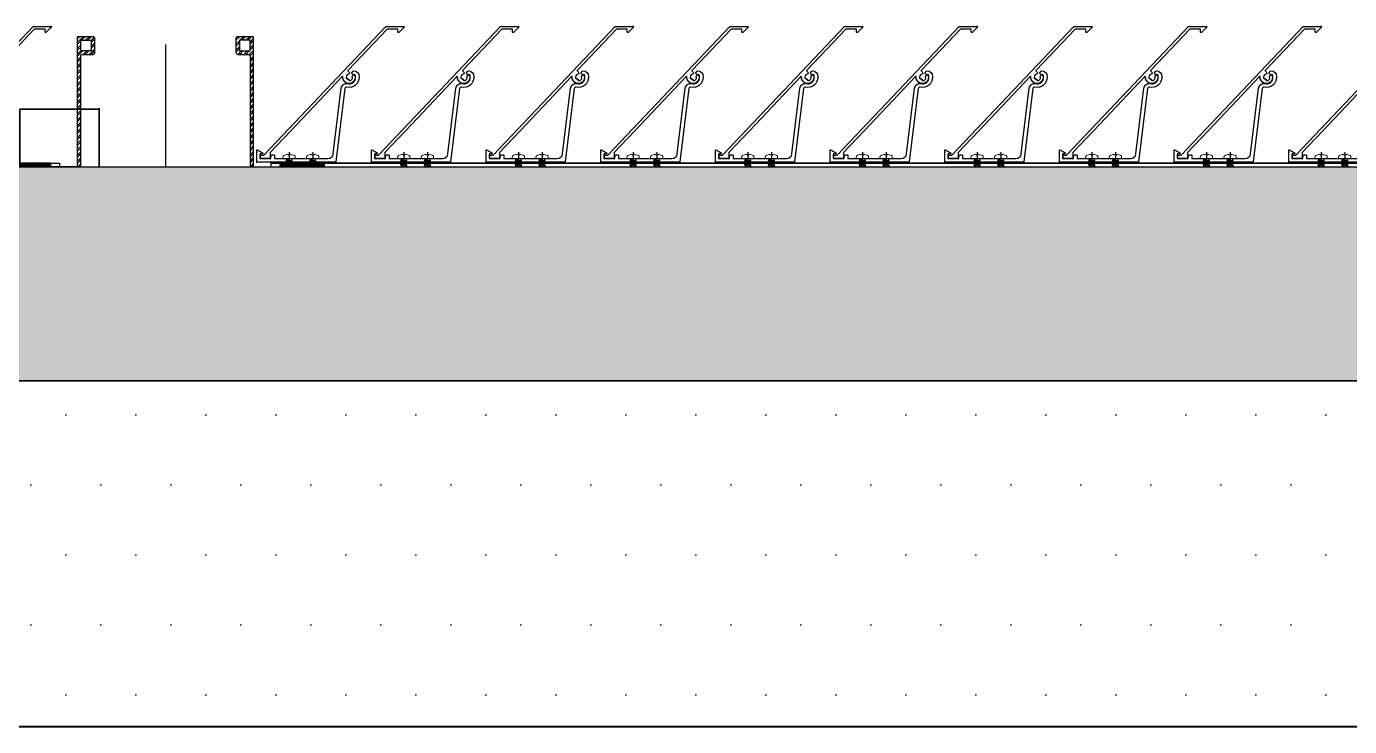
# Model space of a CAD drawing. Header units: millimetres. Extents: x -25371 to 2282244, y -90657 to 147824.
# Drawn here: x 1503896 to 1504646, y -64947 to -64550 of the extents above; entities that cross this region are included whole.
import ezdxf

# ---------------------------------------------------------------- set-up
doc = ezdxf.new("R2010")
doc.units = ezdxf.units.MM
doc.set_wipeout_variables(frame=1)
doc.linetypes.add('CENTER', pattern=[50.8, 31.75, -6.35, 6.35, -6.35])
for name, color, linetype in [('000 - CONCRETE_WALL_HATCH_', 7, 'Continuous'), ('010 - ASPG_ACCESSORIES_MAIN_COLOR_1', 7, 'Continuous'), ('010 - ASPG_EXTR_MAIN_COLOR_2', 7, 'Continuous'), ('010 - ASPG_FASTERN_MAIN_COLOR_1', 7, 'Continuous'), ('010 - ASPG_FLASHING_MAIN_COLOR_2', 7, 'Continuous'), ('010 - ASPG_FLASHING_MAIN_COLOR_4', 7, 'Continuous'), ('010 - ASPG_FLASHING_WIPEOUT_', 7, 'Continuous'), ('010 - ASPG_FLASING_WIPEOUT_', 7, 'Continuous'), ('010 - ASPG_FRAMING_CUT_COLOR_4', 7, 'Continuous'), ('010 - ASPG_FRAMING_HATCH_', 7, 'Continuous'), ('010 - ASPG_FRAMING_MAIN_COLOR_2', 7, 'Continuous'), ('010 - ASPG_FRAMING_SUB_COLOR_2', 7, 'Continuous'), ('010 - ASPG_FRAMING_WIPEOUT_', 7, 'Continuous'), ('BOLT & SCREW', 7, 'Continuous')]:
    doc.layers.add(name, color=color, linetype=linetype)
for name, color, linetype, plot in [('010 - ASPG_EXTR_DEF_SUB', 7, 'Continuous', False), ('010 - ASPG_FASTERN_DEF_SUB', 7, 'Continuous', False), ('010 - ASPG_FRAMING_DEF_SUB', 7, 'Continuous', False)]:
    doc.layers.add(name, color=color, linetype=linetype, plot=plot)
for name, color, linetype, lineweight in [('12-GRID', 7, 'CENTER', 13), ('A-GLAZ-CWMG', 7, 'Continuous', 35), ('SCREW', 7, 'Continuous', 5), ('WALL-E', 7, 'Continuous', 50)]:
    doc.layers.add(name, color=color, linetype=linetype, lineweight=lineweight)
pattern_1 = [(270, (1257419.24324, -520041.6224), (0.65495992507, -1.1344238721), [0.7562825814, -1.5125651628]), (30, (1257419.24324, -520041.6224), (0.65495992936, 1.1344238696), [0.7562825814, -1.5125651628]), (330, (1257419.24324, -520041.6224), (1.30991985442, -2.48e-09), [-1.5125651628, 0.7562825814])]
pattern_2 = [(315, (1257419.4929, -520021.6224), (1.3369313545, 1.3369313545), []), (45, (1257419.4929, -520021.6224), (-1.3369313545, 1.3369313545), [])]
pattern_3 = [(270, (1257419.4425, -520043.9224), (0.65495992507, -1.1344238721), [0.7562825814, -1.5125651628]), (30, (1257419.4425, -520043.9224), (0.65495992936, 1.1344238696), [0.7562825814, -1.5125651628]), (330, (1257419.4425, -520043.9224), (1.30991985442, -2.48e-09), [-1.5125651628, 0.7562825814])]
pattern_4 = [(315, (1257419.1929, -520023.9224), (1.3369313545, 1.3369313545), []), (45, (1257419.1929, -520023.9224), (-1.3369313545, 1.3369313545), [])]

# ---------------------------------------------------------------- blocks, each defined once
blk = doc.blocks.new('Rectangular Mullion - Mullion_Top_C-Channel-4573259-2510-01 ROOF LEVEL PLAN')
at = {"layer": 'A-GLAZ-CWMG', "color": 7}
for p, q in [((860.72, 3333.91), (860.72, 3233.91)), ((860.72, 3233.91), (860.72, 3333.91)), ((860.72, 3233.91), (860.72, 3273.91)), ((860.72, 3273.91), (860.72, 3233.91))]:
    blk.add_line(p, q, dxfattribs=at)
blk = doc.blocks.new('Rectangular Mullion - 45 x 100mm-4573260-2510-01 ROOF LEVEL PLAN')
at = {"layer": 'A-GLAZ-CWMG', "color": 7}
for p, q in [((860.72, 3233.41), (860.72, 3333.41)), ((860.72, 3333.41), (860.72, 3233.41)), ((860.72, 3233.41), (2315.72, 3233.41)), ((2315.72, 3233.41), (860.72, 3233.41))]:
    blk.add_line(p, q, dxfattribs=at)
blk = doc.blocks.new('Rectangular Mullion - 45 x 100mm-5598452-2510-01 ROOF LEVEL PLAN')
at = {"layer": 'A-GLAZ-CWMG', "color": 7}
for p, q in [((22.5, 0), (-22.5, 0)), ((-22.5, 0), (-22.5, -100)), ((-22.5, -100), (-22.5, 0)), ((-22.5, 0), (22.5, 0)), ((22.5, -100), (22.5, 0)), ((22.5, 0), (22.5, -100)), ((-22.5, -100), (22.5, -100)), ((22.5, -100), (-22.5, -100))]:
    blk.add_line(p, q, dxfattribs=at)
blk = doc.blocks.new('C-1-VS01_REV00_20260615-120454_LOPF_EX')
at = {"layer": 'WALL-E', "color": 7}
for p, q in [((-24463.958, 12000), (6798.812, 12000)), ((6798.812, 12000), (-24463.958, 12000)), ((6598.812, 11800), (-24389.181, 11800))]:
    blk.add_line(p, q, dxfattribs=at)
at = {"layer": 'A-GLAZ-CWMG', "color": 7}
for name in ['Rectangular Mullion - Mullion_Top_C-Channel-4573259-2510-01 ROOF LEVEL PLAN', 'Rectangular Mullion - 45 x 100mm-4573260-2510-01 ROOF LEVEL PLAN']:
    blk.add_blockref(name, (-22358.215, 8816.585), dxfattribs=at)
at = {"layer": 'A-GLAZ-CWMG', "color": 7, "extrusion": (0, 0, -1), "rotation": 180}
blk.add_blockref('Rectangular Mullion - 45 x 100mm-5598452-2510-01 ROOF LEVEL PLAN', (21519.999, 12049.999), dxfattribs=at)
blk = doc.blocks.new('*U2483')
at = {"layer": '12-GRID', "color": 7, "linetype": 'CENTER'}
for p, q in [((0, -6.2), (0, 2.2)), ((-4.2, -2), (4.2, -2))]:
    blk.add_line(p, q, dxfattribs=at)
at = {"layer": 'BOLT & SCREW', "color": 7}
for p, q in [((-0.55, -1.77), (-1.77, -1.56)), ((-0.55, -2.23), (-1.77, -2.44)), ((-0.46, -1.77), (-0.88, -1.56)), ((-0.46, -2.23), (-0.88, -2.44)), ((-0.23, -1.45), (-0.44, -0.23)), ((-0.23, -1.54), (-0.44, -1.12)), ((-0.23, -2.46), (-0.44, -2.88)), ((-0.23, -2.55), (-0.44, -3.77)), ((0.23, -1.45), (0.44, -0.23)), ((0.23, -1.54), (0.44, -1.12)), ((0.44, -2.88), (0.23, -2.46)), ((0.23, -2.55), (0.44, -3.77)), ((0.46, -1.77), (0.88, -1.56)), ((0.46, -2.23), (0.88, -2.44)), ((0.55, -1.77), (1.77, -1.56)), ((0.55, -2.23), (1.77, -2.44))]:
    blk.add_line(p, q, dxfattribs=at)
for points in [[(-1.77, -1.56), (-0.88, -1.56, 0.414214), (-0.44, -1.12), (-0.44, -0.23), (0.44, -0.23), (0.44, -1.12, 0.414214), (0.88, -1.56), (1.77, -1.56), (1.77, -2.44), (0.88, -2.44, 0.414214), (0.44, -2.88), (0.44, -3.77), (-0.44, -3.77), (-0.44, -2.88, 0.414214), (-0.88, -2.44), (-1.77, -2.44)], [(0.23, -2.46, -0.414214), (0.46, -2.23), (0.55, -2.23), (0.55, -1.77), (0.46, -1.77, -0.414214), (0.23, -1.54), (0.23, -1.45), (-0.23, -1.45), (-0.23, -1.54, -0.414214), (-0.46, -1.77), (-0.55, -1.77), (-0.55, -2.23), (-0.46, -2.23, -0.414214), (-0.23, -2.46), (-0.23, -2.55), (0.23, -2.55)]]:
    blk.add_lwpolyline(points, format="xyb", close=True, dxfattribs=at)
blk.add_circle((0, -2), 3.5, dxfattribs=at)
blk = doc.blocks.new('000_ASPG_TYP_FILES_20260218-010703_FRAME_EXTR_')
at = {"layer": '010 - ASPG_FRAMING_HATCH_'}
h = blk.add_hatch(dxfattribs=at)
h.set_pattern_fill('ANSI32', scale=0.1, angle=180)
edge = h.paths.add_edge_path()
edge.add_line((2, 16), (2, 2))
edge.add_line((2, 2), (39.7, 2))
edge.add_arc((39.7, 1.7), 0.3, 0, 90, ccw=False)
edge.add_line((40, 1.7), (40, 0.3))
edge.add_arc((39.7, 0.3), 0.3, -90, 0, ccw=False)
edge.add_line((39.7, 0), (0.3, 0))
edge.add_arc((0.3, 0.3), 0.3, 180, 270, ccw=False)
edge.add_line((0, 0.3), (0, 17.7))
edge.add_arc((0.3, 17.7), 0.3, 90, 180, ccw=False)
edge.add_line((0.3, 18), (22.56, 18))
edge.add_arc((22.56, 18.5), 0.5, 270, 380.20955)
edge.add_arc((26.17, 19.83), 3.35, 182.06379, 200.20955, ccw=False)
edge.add_arc((23.58, 19.74), 0.76, 2.06379, 182.06379, ccw=False)
edge.add_arc((26.17, 19.83), 1.83, 182.06379, 447.93621)
edge.add_arc((26.26, 22.42), 0.76, 87.93621, 267.93621, ccw=False)
edge.add_arc((26.17, 19.83), 3.35, 69.79045, 87.93621, ccw=False)
edge.add_arc((27.5, 23.44), 0.5, 249.79045, 360)
edge.add_line((28, 23.44), (28, 26.68))
edge.add_line((28, 26.68), (28.5, 27.18))
edge.add_line((28.5, 27.18), (28, 27.68))
edge.add_line((28, 27.68), (28, 38.62))
edge.add_line((28, 38.62), (28.5, 39.12))
edge.add_line((28.5, 39.12), (28, 39.62))
edge.add_line((28, 39.62), (28, 42.86))
edge.add_arc((27.5, 42.86), 0.5, 0, 110.20955)
edge.add_arc((26.17, 46.47), 3.35, 272.06379, 290.20955, ccw=False)
edge.add_arc((26.26, 43.88), 0.76, 92.06379, 272.06379, ccw=False)
edge.add_arc((26.17, 46.47), 1.83, 272.06379, 537.93621)
edge.add_arc((23.58, 46.56), 0.76, 177.93621, 357.93621, ccw=False)
edge.add_arc((26.17, 46.47), 3.35, 159.79045, 177.93621, ccw=False)
edge.add_arc((22.56, 47.8), 0.5, 339.79045, 450)
edge.add_line((22.56, 48.3), (0.3, 48.3))
edge.add_arc((0.3, 48.6), 0.3, 180, 270, ccw=False)
edge.add_line((0, 48.6), (0, 60))
edge.add_arc((0.3, 60), 0.3, 90, 180, ccw=False)
edge.add_line((0.3, 60.3), (5, 60.3))
edge.add_line((5, 60.3), (5, 65))
edge.add_arc((5.3, 65), 0.3, 90, 180, ccw=False)
edge.add_line((5.3, 65.3), (30, 65.3))
edge.add_line((30, 65.3), (30, 63.6))
edge.add_arc((29.7, 63.6), 0.3, -90, 0, ccw=False)
edge.add_line((29.7, 63.3), (7.3, 63.3))
edge.add_arc((7.3, 63), 0.3, 90, 180)
edge.add_line((7, 63), (7, 58.3))
edge.add_line((7, 58.3), (2.3, 58.3))
edge.add_arc((2.3, 58), 0.3, 90, 180)
edge.add_line((2, 58), (2, 50.6))
edge.add_arc((2.3, 50.6), 0.3, 180, 270)
edge.add_line((2.3, 50.3), (29.7, 50.3))
edge.add_arc((29.7, 50), 0.3, 0, 90, ccw=False)
edge.add_line((30, 50), (30, 26.68))
edge.add_line((30, 26.68), (30, 16.3))
edge.add_arc((29.7, 16.3), 0.3, -90, 0, ccw=False)
edge.add_line((29.7, 16), (2, 16))
at = {"layer": '010 - ASPG_FRAMING_CUT_COLOR_4', "color": 7}
blk.add_lwpolyline([(2, 16), (2, 2), (39.7, 2, -0.414214), (40, 1.7), (40, 0.3, -0.414214), (39.7, 0), (0.3, 0, -0.414214), (0, 0.3), (0, 17.7, -0.414214), (0.3, 18), (22.56, 18, 0.52173), (23.03, 18.67, -0.079342), (22.82, 19.71, -1), (24.34, 19.76, 2.296346), (26.24, 21.66, -1), (26.29, 23.18, -0.079342), (27.33, 22.97, 0.52173), (28, 23.44), (28, 26.68), (28.5, 27.18), (28, 27.68), (28, 38.62), (28.5, 39.12), (28, 39.62), (28, 42.86, 0.52173), (27.33, 43.33, -0.079342), (26.29, 43.12, -1), (26.24, 44.64, 2.296346), (24.34, 46.54, -1), (22.82, 46.59, -0.079342), (23.03, 47.63, 0.52173), (22.56, 48.3), (0.3, 48.3, -0.414214), (0, 48.6), (0, 60, -0.414214), (0.3, 60.3), (5, 60.3), (5, 65, -0.414214), (5.3, 65.3), (30, 65.3), (30, 63.6, -0.414214), (29.7, 63.3), (7.3, 63.3, 0.414214), (7, 63), (7, 58.3), (2.3, 58.3, 0.414214), (2, 58), (2, 50.6, 0.414214), (2.3, 50.3), (29.7, 50.3, -0.414214), (30, 50), (30, 26.68), (30, 16.3, -0.414214), (29.7, 16)], format="xyb", close=True, dxfattribs=at)
at = {"color": 7}
for p in [(26.17, 48.47), (26.17, 21.83)]:
    blk.add_blockref('*U2483', p, dxfattribs=at)
blk = doc.blocks.new('*U2490')
at = {"layer": '010 - ASPG_FRAMING_HATCH_', "transparency": 33554585}
h = blk.add_hatch(dxfattribs=at)
h.set_pattern_fill('ANSI32', scale=0.25)
edge = h.paths.add_edge_path()
edge.add_line((2, -50), (2, -75))
edge.add_line((2, -75), (0, -75))
edge.add_line((0, -75), (0, -49))
edge.add_arc((1, -49), 1, 90, 180, ccw=False)
edge.add_line((1, -48), (63, -48))
edge.add_arc((63, -47), 1, 270, 360)
edge.add_line((64, -47), (64, 47))
edge.add_arc((63, 47), 1, 0, 90)
edge.add_line((63, 48), (1, 48))
edge.add_arc((1, 49), 1, 180, 270, ccw=False)
edge.add_line((0, 49), (0, 75))
edge.add_line((0, 75), (2, 75))
edge.add_line((2, 75), (2, 50))
edge.add_line((2, 50), (141, 50))
edge.add_line((141, 50), (141, 41))
edge.add_arc((140, 41), 1, 270, 360, ccw=False)
edge.add_line((140, 40), (132, 40))
edge.add_arc((132, 41), 1, 180, 270, ccw=False)
edge.add_line((131, 41), (131, 47))
edge.add_arc((130, 47), 1, 0, 90)
edge.add_line((130, 48), (67, 48))
edge.add_arc((67, 47), 1, 90, 180)
edge.add_line((66, 47), (66, -47))
edge.add_arc((67, -47), 1, 180, 270)
edge.add_line((67, -48), (130, -48))
edge.add_arc((130, -47), 1, 270, 360)
edge.add_line((131, -47), (131, -41))
edge.add_arc((132, -41), 1, 90, 180, ccw=False)
edge.add_line((132, -40), (140, -40))
edge.add_arc((140, -41), 1, 0, 90, ccw=False)
edge.add_line((141, -41), (141, -50))
edge.add_line((141, -50), (2, -50))
h.paths.add_polyline_path([(139, 48), (139, 42), (133, 42), (133, 48)], flags=16)
h.paths.add_polyline_path([(139, -48), (139, -42), (133, -42), (133, -48)], flags=16)
at = {"layer": '010 - ASPG_FRAMING_HATCH_'}
h = blk.add_hatch(dxfattribs=at)
h.set_pattern_fill('ANSI37', scale=0.595498, angle=-90)
h.set_pattern_definition(pattern_4)
edge = h.paths.add_edge_path()
edge.add_ellipse((11.53, 55), major_axis=(0, -5), ratio=0.644482, start_angle=180, end_angle=360, ccw=False)
edge.add_line((11.53, 60), (2, 60))
edge.add_arc((-7.9, 55), 11.09, -26.79627, 26.79627, ccw=False)
edge.add_line((2, 50), (11.53, 50))
h = blk.add_hatch(dxfattribs=at)
h.set_pattern_fill('HONEY', scale=0.238199, angle=-90)
h.set_pattern_definition(pattern_3)
edge = h.paths.add_edge_path()
edge.add_ellipse((11.78, 55), major_axis=(0, -5), ratio=0.644482, start_angle=0, end_angle=360, ccw=False)
h = blk.add_hatch(dxfattribs=at)
h.set_pattern_fill('HONEY', scale=0.238199, angle=-90)
h.set_pattern_definition(pattern_1)
edge = h.paths.add_edge_path()
edge.add_ellipse((57.52, 55), major_axis=(0, -5), ratio=0.644482, start_angle=0, end_angle=360)
h = blk.add_hatch(dxfattribs=at)
h.set_pattern_fill('ANSI37', scale=0.595498, angle=-90)
h.set_pattern_definition(pattern_2)
edge = h.paths.add_edge_path()
edge.add_ellipse((57.77, 55), major_axis=(0, -5), ratio=0.644482, start_angle=0, end_angle=180)
edge.add_line((57.77, 60), (62, 60))
edge.add_arc((62, 60.3), 0.3, -90, 0)
edge.add_line((62.3, 60.3), (62.3, 61))
edge.add_line((62.3, 61), (61.8, 61.5))
edge.add_line((61.8, 61.5), (62.3, 62))
edge.add_line((62.3, 62), (61.8, 62.5))
edge.add_line((61.8, 62.5), (62.3, 63))
edge.add_line((62.3, 63), (61.8, 63.5))
edge.add_line((61.8, 63.5), (62.3, 64))
edge.add_line((62.3, 64), (62.3, 65))
edge.add_line((62.3, 65), (63.3, 65))
edge.add_line((63.3, 65), (63.8, 65.5))
edge.add_line((63.8, 65.5), (64.3, 65))
edge.add_line((64.3, 65), (64.8, 65.5))
edge.add_line((64.8, 65.5), (65.3, 65))
edge.add_line((65.3, 65), (65.8, 65.5))
edge.add_line((65.8, 65.5), (66.3, 65))
edge.add_line((66.3, 65), (67, 65))
edge.add_arc((67, 65.3), 0.3, -90, 0)
edge.add_line((67.3, 65.3), (67.3, 60))
edge.add_arc((77.2, 55), 11.09, 153.20373, 206.79627)
edge.add_line((67.3, 50), (57.77, 50))
h = blk.add_hatch(dxfattribs=at)
h.set_pattern_fill('ANSI37', scale=0.595498, angle=-90)
h.set_pattern_definition(pattern_4)
edge = h.paths.add_edge_path()
edge.add_ellipse((11.53, -55), major_axis=(0, 5), ratio=0.644482, start_angle=0, end_angle=180)
edge.add_line((11.53, -60), (2, -60))
edge.add_arc((-7.9, -55), 11.09, 333.20373, 386.79627)
edge.add_line((2, -50), (11.53, -50))
h = blk.add_hatch(dxfattribs=at)
h.set_pattern_fill('HONEY', scale=0.238199, angle=-90)
h.set_pattern_definition(pattern_3)
edge = h.paths.add_edge_path()
edge.add_ellipse((11.78, -55), major_axis=(0, 5), ratio=0.644482, start_angle=0, end_angle=360)
h = blk.add_hatch(dxfattribs=at)
h.set_pattern_fill('HONEY', scale=0.238199, angle=-90)
h.set_pattern_definition(pattern_1)
edge = h.paths.add_edge_path()
edge.add_ellipse((57.52, -55), major_axis=(0, 5), ratio=0.644482, start_angle=0, end_angle=360, ccw=False)
h = blk.add_hatch(dxfattribs=at)
h.set_pattern_fill('ANSI37', scale=0.595498, angle=-90)
h.set_pattern_definition(pattern_2)
edge = h.paths.add_edge_path()
edge.add_ellipse((57.77, -55), major_axis=(0, 5), ratio=0.644482, start_angle=180, end_angle=360, ccw=False)
edge.add_line((57.77, -60), (62, -60))
edge.add_arc((62, -60.3), 0.3, 360, 450, ccw=False)
edge.add_line((62.3, -60.3), (62.3, -61))
edge.add_line((62.3, -61), (61.8, -61.5))
edge.add_line((61.8, -61.5), (62.3, -62))
edge.add_line((62.3, -62), (61.8, -62.5))
edge.add_line((61.8, -62.5), (62.3, -63))
edge.add_line((62.3, -63), (61.8, -63.5))
edge.add_line((61.8, -63.5), (62.3, -64))
edge.add_line((62.3, -64), (62.3, -65))
edge.add_line((62.3, -65), (63.3, -65))
edge.add_line((63.3, -65), (63.8, -65.5))
edge.add_line((63.8, -65.5), (64.3, -65))
edge.add_line((64.3, -65), (64.8, -65.5))
edge.add_line((64.8, -65.5), (65.3, -65))
edge.add_line((65.3, -65), (65.8, -65.5))
edge.add_line((65.8, -65.5), (66.3, -65))
edge.add_line((66.3, -65), (67, -65))
edge.add_arc((67, -65.3), 0.3, 360, 450, ccw=False)
edge.add_line((67.3, -65.3), (67.3, -60))
edge.add_arc((77.2, -55), 11.09, 153.20373, 206.79627, ccw=False)
edge.add_line((67.3, -50), (57.77, -50))
at = {"layer": '010 - ASPG_FASTERN_DEF_SUB', "color": 7}
blk.add_point((0, 0), dxfattribs=at)
at = {"layer": '010 - ASPG_FRAMING_CUT_COLOR_4', "color": 7}
blk.add_lwpolyline([(2, -50), (2, -75), (0, -75), (0, -49, -0.414214), (1, -48), (63, -48, 0.414214), (64, -47), (64, 47, 0.414214), (63, 48), (1, 48, -0.414214), (0, 49), (0, 75), (2, 75), (2, 50), (141, 50), (141, 41, -0.414214), (140, 40), (132, 40, -0.414214), (131, 41), (131, 47, 0.414214), (130, 48), (67, 48, 0.414214), (66, 47), (66, -47, 0.414214), (67, -48), (130, -48, 0.414214), (131, -47), (131, -41, -0.414214), (132, -40), (140, -40, -0.414214), (141, -41), (141, -50)], format="xyb", close=True, dxfattribs=at)
for points in [[(139, 48), (139, 42), (133, 42), (133, 48)], [(139, -48), (139, -42), (133, -42), (133, -48)]]:
    blk.add_lwpolyline(points, close=True, dxfattribs=at)
at = {"layer": '010 - ASPG_FRAMING_DEF_SUB', "color": 7, "transparency": 33554508}
blk.add_line((136.5, 0), (-4.5, 0), dxfattribs=at)
at = {"layer": '010 - ASPG_FRAMING_DEF_SUB', "color": 7, "transparency": 33554457}
for points in [[(2, 50), (15, 50), (15, 60), (2, 60)], [(54.3, 50), (67.3, 50), (67.3, 65.5), (54.3, 65.5)], [(2, -50), (15, -50), (15, -60), (2, -60)], [(54.3, -50), (67.3, -50), (67.3, -65.5), (54.3, -65.5)]]:
    blk.add_lwpolyline(points, close=True, dxfattribs=at)
at = {"layer": '010 - ASPG_FRAMING_SUB_COLOR_2', "color": 7}
for points in [[(11.78, 50), (2, 50, 0.238199), (2, 60), (11.78, 60)], [(57.52, 50), (67.3, 50, -0.238199), (67.3, 60), (67.3, 65.3, -0.414214), (67, 65), (66.3, 65), (65.8, 65.5), (65.3, 65), (64.8, 65.5), (64.3, 65), (63.8, 65.5), (63.3, 65), (62.3, 65), (62.3, 64), (61.8, 63.5), (62.3, 63), (61.8, 62.5), (62.3, 62), (61.8, 61.5), (62.3, 61), (62.3, 60.3, -0.414214), (62, 60), (57.52, 60)], [(11.78, -50), (2, -50, -0.238199), (2, -60), (11.78, -60)], [(57.52, -50), (67.3, -50, 0.238199), (67.3, -60), (67.3, -65.3, 0.414214), (67, -65), (66.3, -65), (65.8, -65.5), (65.3, -65), (64.8, -65.5), (64.3, -65), (63.8, -65.5), (63.3, -65), (62.3, -65), (62.3, -64), (61.8, -63.5), (62.3, -63), (61.8, -62.5), (62.3, -62), (61.8, -61.5), (62.3, -61), (62.3, -60.3, 0.414214), (62, -60), (57.52, -60)]]:
    blk.add_lwpolyline(points, format="xyb", dxfattribs=at)
at = {"layer": '010 - ASPG_FRAMING_SUB_COLOR_2', "color": 7, "extrusion": (0, 0, -1)}
for centre, major_axis in [((11.78, 55), (0, -5)), ((57.52, -55), (0, 5))]:
    blk.add_ellipse(centre, major_axis=major_axis, ratio=0.644482, dxfattribs=at)
at = {"layer": '010 - ASPG_FRAMING_SUB_COLOR_2', "color": 7}
for centre, major_axis in [((57.52, 55), (0, -5)), ((11.78, -55), (0, 5))]:
    blk.add_ellipse(centre, major_axis=major_axis, ratio=0.644482, dxfattribs=at)
blk = doc.blocks.new('PZG35-9D5')
at = {"layer": '010 - ASPG_FASTERN_MAIN_COLOR_1', "color": 7}
for p, q in [((-1.4, 0), (-1.4, -1.09)), ((0, 3.73), (0, -10.53)), ((1.4, 0), (1.4, -0.59)), ((-1.85, -1.4), (1.85, -0.9)), ((-1.85, -1.4), (-1.4, -1.09)), ((-1.85, -1.4), (-1.4, -1.71)), ((-1.85, -2.7), (1.85, -2.2)), ((-1.85, -2.7), (-1.4, -2.39)), ((-1.85, -2.7), (-1.4, -3.01)), ((-1.85, -4), (-1.4, -3.69)), ((-1.85, -4), (-0.99, -3.88)), ((-1.85, -4), (-1.4, -4.31)), ((-1.4, -1.09), (1.4, -0.59)), ((-1.4, -1.71), (1.4, -1.21)), ((-1.4, -1.71), (-1.4, -2.39)), ((-1.4, -2.39), (1.4, -1.89)), ((-1.4, -3.01), (1.4, -2.51)), ((-1.4, -3.01), (-1.4, -3.69)), ((-1.4, -3.69), (-0.84, -3.59)), ((-1.4, -4.31), (-1.18, -4.27)), ((-1.4, -4.31), (-1.4, -8.1)), ((0.56, -3.34), (1.4, -3.19)), ((0.71, -3.65), (1.85, -3.5)), ((0.71, -3.93), (1.4, -3.81)), ((0.71, -4.61), (1.4, -4.49)), ((0.71, -4.95), (1.85, -4.8)), ((0.71, -5.23), (1.4, -5.11)), ((1.85, -0.9), (1.4, -0.59)), ((1.85, -0.9), (1.4, -1.21)), ((1.4, -1.21), (1.4, -1.89)), ((1.85, -2.2), (1.4, -1.89)), ((1.85, -2.2), (1.4, -2.51)), ((1.4, -2.51), (1.4, -3.19)), ((1.85, -3.5), (1.4, -3.19)), ((1.85, -3.5), (1.4, -3.81)), ((1.4, -3.81), (1.4, -4.49)), ((1.85, -4.8), (1.4, -4.49)), ((1.85, -4.8), (1.4, -5.11)), ((1.4, -5.11), (1.4, -8.1)), ((0, -9.5), (-1.4, -8.1)), ((0, -9.5), (1.4, -8.1))]:
    blk.add_line(p, q, dxfattribs=at)
blk.add_lwpolyline([(0, -9.5), (0.71, -5.23), (0.71, -3.6, 0.417657), (0.41, -3.3, 0.108102), (-0.84, -3.59), (-1.4, -4.7)], format="xyb", dxfattribs=at)
blk = doc.blocks.new('*U2484')
at = {"layer": 'SCREW', "color": 7}
blk.add_lwpolyline([(3.03, 1.78, 0.09906), (0.8, 2.55), (0.8, 2.27), (-0.8, 2.27), (-0.8, 2.55, 0.09906), (-3.03, 1.78, 0.266588), (-3.5, 0.96), (-3.5, 0.2, 0.414214), (-3.3, 0), (3.3, 0, 0.414214), (3.5, 0.2), (3.5, 0.96, 0.266588)], format="xyb", close=True, dxfattribs=at)
blk.add_blockref('PZG35-9D5', (0, 0), dxfattribs=at)
blk = doc.blocks.new('*U2491')
at = {"color": 7}
blk.add_point((0, 0), dxfattribs=at)
at = {"layer": '010 - ASPG_ACCESSORIES_MAIN_COLOR_1', "color": 7}
blk.add_lwpolyline([(-39.7, -0.6, 0.414214), (-40, -0.9), (-40, -7.37, 0.57735), (-39.65, -7.57), (-36.64, -5.83, 0.767327), (-36.79, -5.3), (-37.9, -5.3, -0.414214), (-38.2, -5), (-38.2, -2.8, -0.414214), (-38, -2.6), (-32.18, -2.6, -0.388879), (-31.98, -2.78), (-31.85, -4.34, 0.388879), (-31.35, -4.8), (-30.3, -4.8, 0.414214), (-30, -4.5), (-30, -2.9, -0.414214), (-29.7, -2.6), (0.41, -2.6, -0.378969), (3.39, -5.24), (7.95, -42.52, 0.446593), (11.62, -45.08, -0.489802), (16.08, -48.68), (16.06, -49.36, -0.18248), (15.8, -50.02, -0.267949), (15.33, -50.17, 1.122115), (15.1, -52.34, 0.405004), (18.06, -49.4), (18.08, -48.72, 0.489805), (11.16, -43.13, -0.446597), (9.94, -42.28), (4.87, -0.85, 0.364176), (4.57, -0.6)], format="xyb", close=True, dxfattribs=at)
at = {"layer": '010 - ASPG_EXTR_DEF_SUB', "color": 7}
for p in [(-40, -0.5), (43.44, -76.9), (43.44, -77.5)]:
    blk.add_point(p, dxfattribs=at)
at = {"layer": '010 - ASPG_EXTR_MAIN_COLOR_2', "color": 7}
blk.add_lwpolyline([(11.37, -48.15), (11.47, -47.44), (12.18, -47.56), (12.29, -46.79, -0.535538), (14.19, -49.17, 0.991572), (15.66, -49.58, 1.157025), (8.79, -48.77, -0.688558), (8.27, -48.99), (-17.14, -22.17), (-32.34, -6.13), (-32.34, -2.9, 0.414312), (-32.64, -2.6), (-37.54, -2.6, 0.414116), (-37.84, -2.9), (-37.84, -4.3, 0.414214), (-37.54, -4.6), (-35.99, -4.6, -0.205895), (-35.77, -4.69), (33.23, -77.5), (43.14, -77.5, 0.668179), (43.36, -76.99), (40.52, -74.15, 0.668179), (40.01, -74.36), (40.01, -76), (33.87, -76), (11.86, -52.78, -0.558354), (12.08, -51.95, 0.766275), (12.04, -50.39, -0.438583), (10.71, -48.05)], format="xyb", close=True, dxfattribs=at)
at = {"layer": 'SCREW', "color": 7, "rotation": 180}
for p in [(-21.65, -2.5), (-8.24, -2.5)]:
    blk.add_blockref('*U2484', p, dxfattribs=at)
blk = doc.blocks.new('*U340')
at = {"color": 7}
blk.add_wipeout([(1440, 4), (60, 4), (60, 69.3), (1440, 69.3)], dxfattribs=at).dxf.layer = '010 - ASPG_FRAMING_WIPEOUT_'
blk.add_point((60, 69.5), dxfattribs=at)
at = {"layer": '010 - ASPG_FRAMING_MAIN_COLOR_2', "color": 7}
blk.add_lwpolyline([(1410, 69.3), (90, 69.3), (90, 6), (1410, 6)], close=True, dxfattribs=at)
at = {"layer": '010 - ASPG_FRAMING_SUB_COLOR_2', "color": 7}
for points in [[(1440, 4), (60, 4), (60, 69.3), (1440, 69.3)], [(60, 2), (60, 4), (1440, 4), (1440, 2)]]:
    blk.add_lwpolyline(points, close=True, dxfattribs=at)
at = {"color": 7, "xscale": -1, "rotation": 180}
for p in [(91.77, 69.3), (156.77, 69.3), (221.77, 69.3), (286.77, 69.3), (351.77, 69.3), (416.77, 69.3), (481.77, 69.3), (546.77, 69.3), (611.77, 69.3), (676.77, 69.3), (1391.77, 69.3)]:
    blk.add_blockref('*U2491', p, dxfattribs=at)
at = {"color": 7, "transparency": 33554559, "xscale": -1, "rotation": 270}
for p in [(0, 0), (1500, 0)]:
    blk.add_blockref('*U2490', p, dxfattribs=at)
at = {"color": 7}
blk.add_blockref('000_ASPG_TYP_FILES_20260218-010703_FRAME_EXTR_', (60, 4), dxfattribs=at)
at = {"color": 7, "xscale": -1}
blk.add_blockref('000_ASPG_TYP_FILES_20260218-010703_FRAME_EXTR_', (1440, 4), dxfattribs=at)
blk = doc.blocks.new('C-1-VS01_REV00_20260616-005436_LOPF_ASPG')
at = {"color": 7, "zscale": -1}
blk.add_blockref('*U340', (-22960, 12050), dxfattribs=at)
blk.add_blockref('*U340', (-21460, 12050), dxfattribs=at)
blk = doc.blocks.new('*U2140')
at = {"color": 7}
blk.add_wipeout([(0, -54), (3000, -54), (3000, -250), (0, -250)], dxfattribs=at).dxf.layer = '010 - ASPG_FLASHING_WIPEOUT_'
at = {"layer": '000 - CONCRETE_WALL_HATCH_'}
h = blk.add_hatch(dxfattribs=at)
h.set_pattern_fill('DOTS', scale=0.5)
h.set_pattern_definition([(0, (0, 0), (19.84375, 39.6875), [0, -39.6875])])
h.paths.add_polyline_path([(0, -54), (3000, -54), (3000, -250), (0, -250)])
at = {"layer": '010 - ASPG_FLASHING_MAIN_COLOR_2', "color": 7}
blk.add_lwpolyline([(0, -54), (3000, -54), (3000, -250), (0, -250)], close=True, dxfattribs=at)
at = {"color": 7}
blk.add_wipeout([(0, 67.3), (3000, 67.3), (3000, -54), (0, -54)], dxfattribs=at).dxf.layer = '010 - ASPG_FLASING_WIPEOUT_'
at = {"layer": '000 - CONCRETE_WALL_HATCH_'}
h = blk.add_hatch(dxfattribs=at)
h.set_pattern_fill('DOTS', scale=0.1)
h.set_pattern_definition([(0, (0, 0), (3.96875, 7.9375), [0, -7.9375])])
h.paths.add_polyline_path([(0, 67.3), (3000, 67.3), (3000, -54), (0, -54)])
at = {"layer": '010 - ASPG_FLASHING_MAIN_COLOR_4', "color": 7}
blk.add_lwpolyline([(0, 67.3), (3000, 67.3), (3000, -54), (0, -54)], close=True, dxfattribs=at)

msp = doc.modelspace()

# ---------------------------------------------------------------- block references
at = {"color": 7}
msp.add_blockref('C-1-VS01_REV00_20260615-120454_LOPF_EX', (1525434.648, -76746.665), dxfattribs=at)

# ---------------------------------------------------------------- next in the draw order: block references
msp.add_blockref('C-1-VS01_REV00_20260616-005436_LOPF_ASPG', (1525434.648, -76746.665), dxfattribs=at)

# ---------------------------------------------------------------- next in the draw order: block references
at = {"color": 7, "zscale": -1}
msp.add_blockref('*U340', (1502474.648, -64696.665), dxfattribs=at)

# ---------------------------------------------------------------- next in the draw order: block references
msp.add_blockref('*U340', (1503974.648, -64696.665), dxfattribs=at)

# ---------------------------------------------------------------- next in the draw order: block references
at = {"color": 7}
msp.add_blockref('*U2140', (1502474.648, -64696.665), dxfattribs=at)

doc.saveas('drawing.dxf')
